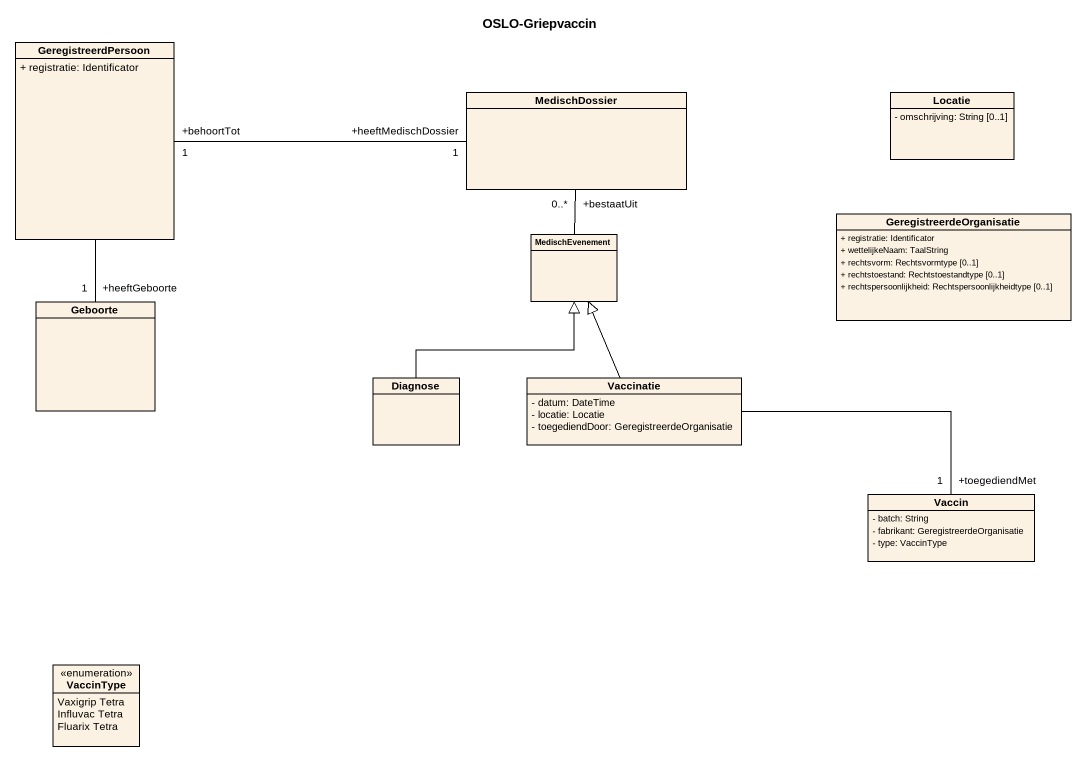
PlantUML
@startuml
title OSLO-Griepvaccin
hide circle
hide empty members
skinparam classAttributeIconSize 0
class GeregistreerdPersoon {
  + registratie: Identificator
}
class MedischDossier
class Locatie {
  - omschrijving: String [0..1]
}
class GeregistreerdeOrganisatie {
  + registratie: Identificator
  + wettelijkeNaam: TaalString
  + rechtsvorm: Rechtsvormtype [0..1]
  + rechtstoestand: Rechtstoestandtype [0..1]
  + rechtspersoonlijkheid: Rechtspersoonlijkheidtype [0..1]
}
class MedischEvenement
class Geboorte
class Diagnose
class Vaccinatie {
  - datum: DateTime
  - locatie: Locatie
  - toegediendDoor: GeregistreerdeOrganisatie
}
class Vaccin {
  - batch: String
  - fabrikant: GeregistreerdeOrganisatie
  - type: VaccinType
}
enum VaccinType {
  Vaxigrip Tetra
  Influvac Tetra
  Fluarix Tetra
}
GeregistreerdPersoon "+behoortTot\n1" -right- "+heeftMedischDossier\n1" MedischDossier
GeregistreerdPersoon -- "+heeftGeboorte\n1" Geboorte
MedischEvenement -up- "+bestaatUit\n0..*" MedischDossier
Diagnose -up-|> MedischEvenement
Vaccinatie -up-|> MedischEvenement
Vaccinatie -right- "+toegediendMet\n1" Vaccin
@enduml
